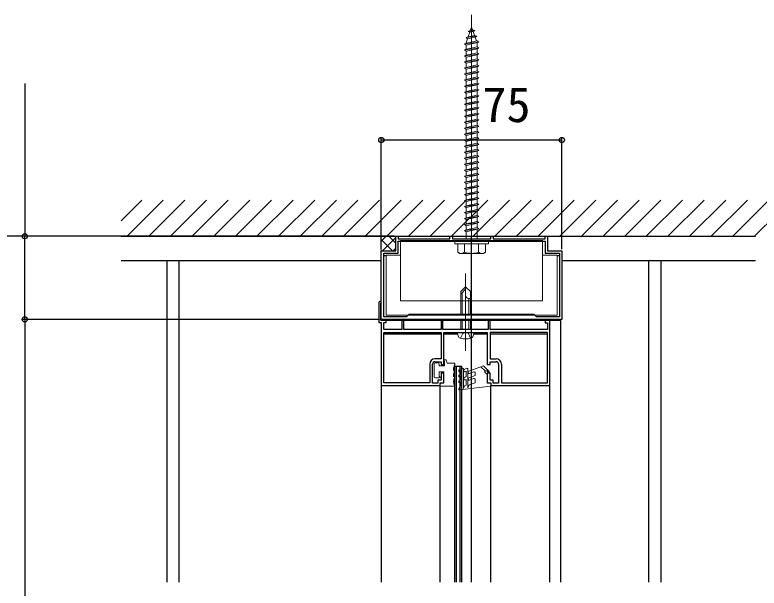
# Model space of a CAD drawing. Units: millimetres, scale not verified. Extents: x -875 to 875, y -1304 to 1297.
# Drawn here: x -498.1 to -189.1, y -854.8 to -616.8 of the extents above; entities that cross this region are included whole.
import ezdxf
from ezdxf.enums import TextEntityAlignment as Align

# ---------------------------------------------------------------- set-up
doc = ezdxf.new("R2010")
doc.units = ezdxf.units.MM
doc.header["$LTSCALE"] = 8
for name, color, linetype in [('0-3_YKK_11', 7, 'Continuous'), ('0-4_YKK_12', 2, 'Continuous'), ('0-7_YKK_D', 6, 'Continuous'), ('0-9_YSS_K', 3, 'Continuous')]:
    doc.layers.add(name, color=color, linetype=linetype)
doc.layers.add('0-5_YKK_13', color=4, linetype='Continuous', lineweight=18)
doc.styles.add('ＭＳ ゴシック', font='')
doc.styles.get('ＭＳ ゴシック').set_extended_font_data('MS Gothic')

msp = doc.modelspace()

# ---------------------------------------------------------------- linework, layer by layer
at = {"layer": '0-3_YKK_11'}
for points in [[(-270.999, -743.201), (-308.041, -743.201), (-308.224, -743.081), (-308.774, -743.081), (-308.958, -743.201), (-345.999, -743.201), (-345.999, -714.701), (-339.999, -714.701), (-339.999, -708.701), (-338.999, -708.701), (-338.999, -709.801), (-317.499, -709.801), (-317.499, -708.701), (-316.499, -708.701), (-316.499, -709.801), (-308.958, -709.801), (-308.774, -709.921), (-308.224, -709.921), (-308.041, -709.801), (-300.499, -709.801), (-300.499, -708.701), (-299.499, -708.701), (-299.499, -709.801), (-277.999, -709.801), (-277.999, -708.701), (-276.999, -708.701), (-276.999, -714.701), (-270.999, -714.701)], [(-338.999, -710.801), (-277.999, -710.801), (-277.999, -715.701), (-271.999, -715.701), (-271.999, -742.201), (-281.499, -742.201), (-282.499, -741.201), (-334.499, -741.201), (-335.499, -742.201), (-344.999, -742.201), (-344.999, -715.701), (-338.999, -715.701)]]:
    msp.add_lwpolyline(points, close=True, dxfattribs=at)
for points in [[(-346.999, -736.201), (-346.999, -744.501), (-345.999, -744.501), (-345.999, -770.701), (-321.499, -770.701), (-321.499, -769.501), (-319.999, -769.501), (-319.999, -765.501), (-321.199, -765.501), (-321.199, -768.501), (-322.499, -768.501), (-322.499, -769.701), (-324.699, -769.701), (-324.699, -761.801)], [(-275.999, -770.701), (-275.999, -743.701), (-277.999, -743.701), (-277.999, -744.701), (-276.999, -744.701), (-276.999, -747.401), (-300.799, -747.401), (-300.799, -743.701), (-301.599, -743.701), (-301.599, -747.401), (-320.399, -747.401), (-320.399, -743.701), (-321.199, -743.701), (-321.199, -747.401), (-336.699, -747.401), (-336.699, -743.701), (-337.499, -743.701), (-337.499, -747.401), (-344.999, -747.401), (-344.999, -744.501), (-343.999, -744.501), (-343.999, -743.701), (-346.199, -743.701), (-346.299, -743.328), (-346.199, -743.155), (-346.199, -736.73), (-346.124, -736.532)], [(-344.999, -748.701), (-321.199, -748.701), (-321.199, -759.601), (-323.699, -759.601)], [(-325.899, -761.801), (-325.899, -769.601), (-344.999, -769.601), (-344.999, -748.701)], [(-323.699, -760.801), (-321.199, -760.801), (-321.199, -762.001), (-319.999, -762.001), (-319.999, -748.701), (-301.999, -748.701), (-301.999, -762.001), (-300.799, -762.001), (-300.799, -760.801), (-298.299, -760.801)], [(-276.999, -748.701), (-300.799, -748.701), (-300.799, -759.601), (-298.299, -759.601)], [(-296.099, -761.801), (-296.099, -769.601), (-276.999, -769.601), (-276.999, -748.701)], [(-297.299, -761.801), (-297.299, -769.701), (-299.499, -769.701), (-299.499, -768.501), (-300.799, -768.501), (-300.799, -765.501), (-301.999, -765.501), (-301.999, -769.501), (-300.499, -769.501), (-300.499, -770.701), (-275.999, -770.701)]]:
    msp.add_lwpolyline(points, dxfattribs=at)
for centre, radius, start, end in [((-346.499, -736.201), 0.5, 318.59037, 180), ((-323.699, -761.801), 2.2, 90.00001, 179.99999), ((-298.299, -761.801), 2.2, 0.00001, 89.99999), ((-323.699, -761.801), 1, 90.00001, 179.99999), ((-298.299, -761.801), 1, 0.00001, 89.99999)]:
    msp.add_arc(centre, radius, start, end, dxfattribs=at)
at = {"layer": '0-4_YKK_12'}
for p, q in [((-308.499, -852.317), (-308.499, -708.701)), ((-344.999, -716.701), (-343.999, -716.701)), ((-272.999, -716.701), (-271.999, -716.701)), ((-453.999, -718.701), (-345.999, -718.701)), ((-435, -718.701), (-435, -852.317)), ((-430, -718.701), (-430, -852.317)), ((-270.999, -718.701), (-190.635, -718.701)), ((-235, -718.701), (-235, -852.317)), ((-230, -718.701), (-230, -852.317)), ((-271.5, -743.701), (-345.499, -743.701)), ((-272.499, -743.701), (-272.499, -743.201)), ((-271.5, -852.317), (-271.5, -743.701)), ((-345.999, -744.801), (-345.999, -852.317)), ((-345.999, -749.201), (-345.999, -852.317)), ((-344.999, -749.201), (-321.199, -749.201)), ((-319.999, -749.201), (-314.365, -749.201)), ((-307.633, -749.201), (-301.999, -749.201)), ((-300.799, -749.201), (-276.999, -749.201)), ((-275.999, -852.317), (-275.999, -749.201)), ((-315.499, -852.317), (-315.499, -762.701)), ((-315.499, -762.701), (-312.499, -762.701)), ((-314.799, -852.317), (-314.799, -762.701)), ((-313.199, -852.317), (-313.199, -762.701)), ((-312.499, -852.317), (-312.499, -762.701)), ((-321.499, -852.317), (-321.499, -770.501)), ((-300.499, -852.317), (-300.499, -770.501))]:
    msp.add_line(p, q, dxfattribs=at)
at = {"layer": '0-5_YKK_13'}
for p, q in [((-308.499, -719.801), (-308.499, -616.762)), ((-309.913, -623.603), (-308.965, -623.155)), ((-309.913, -623.603), (-307.202, -623.264)), ((-309.913, -623.603), (-309.245, -623.967)), ((-309.898, -625.862), (-309.245, -623.967)), ((-309.245, -623.967), (-307.86, -623.659)), ((-308.965, -623.155), (-308.499, -621.801)), ((-308.965, -623.155), (-308.1, -622.963)), ((-308.499, -621.801), (-308.1, -622.963)), ((-307.202, -623.264), (-308.1, -622.963)), ((-307.202, -623.264), (-307.86, -623.659)), ((-307.86, -623.659), (-307.3, -625.285)), ((-310.813, -626.216), (-306.377, -625.661)), ((-310.813, -626.216), (-309.898, -625.862)), ((-310.813, -626.216), (-310.177, -626.674)), ((-310.749, -628.336), (-310.177, -626.674)), ((-310.177, -626.674), (-307.06, -625.982)), ((-309.898, -625.862), (-307.3, -625.285)), ((-306.377, -625.661), (-307.3, -625.285)), ((-306.377, -625.661), (-307.06, -625.982)), ((-307.06, -625.982), (-306.5, -627.607)), ((-311.499, -628.801), (-305.499, -628.051)), ((-310.749, -628.551), (-306.249, -627.551)), ((-310.749, -628.551), (-310.749, -628.336)), ((-310.749, -631.051), (-310.749, -629.301)), ((-310.749, -631.051), (-306.249, -630.051)), ((-306.26, -628.304), (-306.249, -628.336)), ((-306.249, -628.336), (-306.249, -630.051)), ((-311.499, -631.301), (-305.499, -630.551)), ((-311.499, -633.801), (-305.499, -633.051)), ((-310.749, -633.551), (-310.749, -631.801)), ((-310.749, -633.551), (-306.249, -632.551)), ((-306.249, -630.801), (-306.249, -632.551)), ((-306.249, -633.301), (-306.249, -635.051)), ((-311.499, -636.301), (-305.499, -635.551)), ((-310.749, -636.051), (-310.749, -634.301)), ((-310.749, -636.051), (-306.249, -635.051)), ((-306.249, -635.801), (-306.249, -637.551)), ((-311.499, -638.801), (-305.499, -638.051)), ((-310.749, -638.551), (-310.749, -636.801)), ((-310.749, -638.551), (-306.249, -637.551)), ((-310.749, -641.051), (-310.749, -639.301)), ((-306.249, -638.301), (-306.249, -640.051)), ((-311.499, -641.301), (-305.499, -640.551)), ((-310.749, -641.051), (-306.249, -640.051)), ((-310.749, -643.551), (-310.749, -641.801)), ((-310.749, -643.551), (-306.249, -642.551)), ((-306.249, -640.801), (-306.249, -642.551)), ((-311.499, -643.801), (-305.499, -643.051)), ((-311.499, -646.301), (-305.499, -645.551)), ((-310.749, -646.051), (-310.749, -644.301)), ((-310.749, -646.051), (-306.249, -645.051)), ((-306.249, -643.301), (-306.249, -645.051)), ((-311.499, -648.801), (-305.499, -648.051)), ((-310.749, -648.551), (-310.749, -646.801)), ((-310.749, -648.551), (-306.249, -647.551)), ((-306.249, -645.801), (-306.249, -647.551)), ((-306.249, -648.301), (-306.249, -650.051)), ((-311.499, -651.301), (-305.499, -650.551)), ((-310.749, -651.051), (-310.749, -649.301)), ((-310.749, -651.051), (-306.249, -650.051)), ((-310.749, -653.551), (-310.749, -651.801)), ((-306.249, -650.801), (-306.249, -652.551)), ((-311.499, -653.801), (-305.499, -653.051)), ((-310.749, -653.551), (-306.249, -652.551)), ((-310.749, -656.051), (-310.749, -654.301)), ((-306.249, -653.301), (-306.249, -655.051)), ((-311.499, -656.301), (-305.499, -655.551)), ((-311.499, -658.801), (-305.499, -658.051)), ((-310.749, -656.051), (-306.249, -655.051)), ((-310.749, -658.551), (-310.749, -656.801)), ((-310.749, -658.551), (-306.249, -657.551)), ((-306.249, -655.801), (-306.249, -657.551)), ((-311.499, -661.301), (-305.499, -660.551)), ((-310.749, -661.051), (-310.749, -659.301)), ((-310.749, -661.051), (-306.249, -660.051)), ((-306.249, -658.301), (-306.249, -660.051)), ((-306.249, -660.801), (-306.249, -662.551)), ((-311.499, -663.801), (-305.499, -663.051)), ((-310.749, -663.551), (-310.749, -661.801)), ((-310.749, -663.551), (-306.249, -662.551)), ((-310.749, -666.051), (-310.749, -664.301)), ((-306.249, -663.301), (-306.249, -665.051)), ((-311.499, -666.301), (-305.499, -665.551)), ((-310.749, -666.051), (-306.249, -665.051)), ((-310.749, -668.551), (-310.749, -666.801)), ((-306.249, -665.801), (-306.249, -667.551)), ((-311.499, -668.801), (-305.499, -668.051)), ((-311.499, -668.801), (-310.749, -668.551)), ((-310.749, -669.301), (-311.499, -668.801)), ((-310.749, -668.551), (-306.249, -667.551)), ((-310.749, -669.301), (-306.249, -668.301)), ((-310.749, -671.051), (-310.749, -669.301)), ((-310.749, -671.051), (-306.249, -670.051)), ((-305.499, -668.051), (-306.249, -667.551)), ((-306.249, -668.301), (-305.499, -668.051)), ((-306.249, -668.301), (-306.249, -670.051)), ((-311.499, -671.301), (-305.499, -670.551)), ((-311.499, -673.801), (-305.499, -673.051)), ((-310.749, -673.551), (-310.749, -671.801)), ((-310.749, -673.551), (-306.249, -672.551)), ((-306.249, -670.801), (-306.249, -672.551)), ((-306.249, -673.301), (-306.249, -675.051)), ((-311.499, -676.301), (-305.499, -675.551)), ((-310.749, -676.051), (-310.749, -674.301)), ((-310.749, -676.051), (-306.249, -675.051)), ((-306.249, -675.801), (-306.249, -677.551)), ((-311.499, -678.801), (-305.499, -678.051)), ((-310.749, -678.551), (-310.749, -676.801)), ((-310.749, -678.551), (-306.249, -677.551)), ((-310.749, -681.051), (-310.749, -679.301)), ((-306.249, -678.301), (-306.249, -680.051)), ((-311.499, -681.301), (-305.499, -680.551)), ((-310.749, -681.051), (-306.249, -680.051)), ((-310.749, -683.551), (-310.749, -681.801)), ((-310.749, -683.551), (-306.249, -682.551)), ((-306.249, -680.801), (-306.249, -682.551)), ((-311.499, -683.801), (-305.499, -683.051)), ((-311.499, -686.301), (-305.499, -685.551)), ((-310.749, -686.051), (-310.749, -684.301)), ((-310.749, -686.051), (-306.249, -685.051)), ((-306.249, -683.301), (-306.249, -685.051)), ((-306.249, -685.801), (-306.249, -687.551)), ((-311.499, -688.801), (-305.499, -688.051)), ((-310.749, -688.551), (-310.749, -686.801)), ((-310.749, -688.551), (-306.249, -687.551)), ((-306.249, -688.301), (-306.249, -690.051)), ((-311.499, -691.301), (-305.499, -690.551)), ((-310.749, -691.051), (-310.749, -689.301)), ((-310.749, -691.051), (-306.249, -690.051)), ((-310.749, -693.551), (-310.749, -691.801)), ((-306.249, -690.801), (-306.249, -692.551)), ((-311.499, -693.801), (-305.499, -693.051)), ((-310.749, -693.551), (-306.249, -692.551)), ((-310.749, -696.051), (-310.749, -694.301)), ((-310.749, -696.051), (-306.249, -695.051)), ((-306.249, -693.301), (-306.249, -695.051)), ((-311.499, -696.301), (-305.499, -695.551)), ((-311.499, -698.801), (-305.499, -698.051)), ((-310.749, -698.551), (-310.749, -696.801)), ((-310.749, -698.551), (-306.249, -697.551)), ((-306.249, -695.801), (-306.249, -697.551)), ((-311.499, -701.301), (-305.499, -700.551)), ((-310.749, -701.051), (-310.749, -699.301)), ((-310.749, -701.051), (-306.249, -700.051)), ((-306.249, -698.301), (-306.249, -700.051)), ((-306.249, -700.801), (-306.249, -702.551)), ((-311.499, -703.801), (-305.499, -703.051)), ((-310.749, -703.551), (-310.749, -701.801)), ((-310.749, -703.551), (-306.249, -702.551)), ((-310.749, -706.051), (-310.749, -704.301)), ((-306.249, -703.301), (-306.249, -705.051)), ((-311.499, -706.301), (-305.499, -705.551)), ((-310.749, -706.051), (-306.249, -705.051)), ((-310.749, -709.801), (-310.749, -706.801)), ((-306.249, -705.801), (-306.249, -709.801)), ((-345.999, -715.001), (-345.999, -708.701)), ((-345.999, -710.71), (-343.991, -708.701)), ((-341.393, -714.701), (-345.999, -710.094)), ((-345.501, -714.701), (-339.999, -709.2)), ((-339.999, -711.604), (-342.902, -708.701)), ((-337.999, -710.501), (-337.999, -716.501)), ((-278.999, -710.501), (-337.999, -710.501)), ((-278.999, -710.501), (-278.999, -716.501)), ((-341.011, -714.701), (-339.999, -713.69)), ((-315.499, -710.801), (-301.499, -710.801)), ((-315.499, -711.801), (-315.499, -710.801)), ((-315.499, -711.801), (-301.499, -711.801)), ((-314.249, -711.801), (-314.249, -715.371)), ((-314.249, -711.801), (-302.749, -711.801)), ((-311.386, -711.801), (-311.386, -715.355)), ((-305.613, -711.801), (-305.613, -715.355)), ((-302.749, -715.371), (-302.749, -711.801)), ((-301.499, -711.801), (-301.499, -710.801)), ((-345.845, -714.739), (-345.999, -714.585)), ((-343.999, -716.501), (-337.999, -716.501)), ((-343.999, -716.501), (-343.999, -741.501)), ((-313.499, -715.801), (-314.249, -715.368)), ((-303.499, -715.801), (-313.499, -715.801)), ((-303.499, -715.801), (-302.749, -715.368)), ((-278.999, -716.501), (-272.999, -716.501)), ((-310.999, -756.301), (-310.999, -724.201)), ((-312.999, -731.701), (-310.999, -729.701)), ((-312.999, -732.701), (-310.999, -730.701)), ((-312.999, -731.701), (-312.999, -741.201)), ((-312.399, -741.201), (-312.399, -732.101)), ((-308.999, -731.701), (-310.999, -729.701)), ((-310.999, -729.701), (-310.999, -733.168)), ((-308.999, -741.201), (-308.999, -731.701)), ((-309.666, -734.501), (-308.999, -734.501)), ((-309.599, -741.201), (-309.599, -734.501)), ((-312.999, -743.201), (-312.999, -747.401)), ((-312.399, -747.401), (-312.399, -743.201)), ((-309.599, -747.401), (-309.599, -743.201)), ((-308.999, -747.401), (-308.999, -743.201)), ((-312.999, -748.701), (-308.999, -748.701)), ((-312.999, -748.701), (-308.999, -748.701)), ((-319.699, -760.001), (-318.999, -760.001)), ((-318.699, -761.401), (-318.999, -760.001)), ((-323.999, -767.001), (-323.999, -761.701)), ((-322.499, -761.201), (-323.499, -761.201)), ((-321.999, -762.501), (-321.999, -761.701)), ((-321.999, -762.501), (-319.699, -762.501)), ((-319.699, -762.501), (-319.699, -760.601)), ((-318.699, -761.401), (-315.499, -761.401)), ((-315.499, -762.065), (-315.499, -761.401)), ((-303.585, -762.501), (-309.67, -764.716)), ((-304.622, -762.879), (-302.853, -764.648)), ((-301.273, -764.814), (-303.585, -762.501)), ((-319.999, -765.001), (-321.999, -765.001)), ((-321.999, -766.901), (-321.999, -765.001)), ((-319.999, -769.501), (-319.999, -765.001)), ((-315.999, -764.501), (-315.999, -764.001)), ((-315.499, -764.501), (-315.999, -764.501)), ((-315.499, -764.565), (-315.499, -764.501)), ((-313.599, -764.174), (-312.549, -763.568)), ((-313.599, -766.363), (-312.799, -765.901)), ((-313.199, -764.867), (-312.799, -764.636)), ((-312.799, -765.901), (-312.799, -764.636)), ((-311.799, -771.904), (-311.799, -764.001)), ((-310.749, -763.568), (-311.549, -764.03)), ((-311.049, -764.896), (-310.799, -764.752)), ((-310.799, -767.001), (-310.799, -764.752)), ((-309.999, -771.596), (-309.999, -764.001)), ((-309.328, -765.656), (-307.67, -765.052)), ((-306.999, -765.522), (-306.999, -766.501)), ((-302.799, -765.401), (-301.999, -766.001)), ((-302.146, -764.648), (-301.626, -765.167)), ((-301.999, -769.501), (-301.999, -766.001)), ((-321.899, -767.501), (-323.499, -767.501)), ((-321.999, -766.901), (-321.899, -766.901)), ((-315.999, -767.001), (-315.999, -766.501)), ((-315.999, -767.001), (-315.499, -767.001)), ((-315.499, -767.065), (-315.499, -767.001)), ((-312.799, -766.825), (-313.199, -767.056)), ((-312.799, -769.225), (-313.199, -769.456)), ((-312.799, -770.701), (-312.799, -769.225)), ((-310.799, -767.001), (-311.549, -767.434)), ((-311.049, -768.3), (-310.799, -768.156)), ((-310.799, -770.501), (-310.799, -768.156)), ((-309.67, -767.473), (-306.999, -766.501)), ((-309.328, -768.413), (-307.67, -767.81)), ((-306.999, -768.279), (-306.999, -769.501)), ((-321.499, -771.001), (-321.499, -770.201)), ((-315.499, -771.001), (-321.499, -771.001)), ((-320.799, -769.501), (-319.999, -769.501)), ((-315.499, -771.001), (-315.499, -770.938)), ((-313.399, -771.047), (-313.781, -772.099)), ((-300.499, -771.001), (-313.465, -772.499)), ((-313.399, -771.047), (-312.799, -770.701)), ((-311.799, -771.904), (-311.419, -770.859)), ((-310.799, -770.501), (-311.419, -770.859)), ((-309.579, -770.44), (-309.999, -771.596)), ((-309.579, -770.44), (-306.999, -769.501)), ((-301.199, -769.501), (-301.999, -769.501)), ((-300.499, -771.001), (-300.499, -770.201))]:
    msp.add_line(p, q, dxfattribs=at)
for points in [[(-310.749, -629.301), (-311.499, -628.801), (-310.749, -628.551)], [(-310.749, -629.301), (-306.249, -628.301), (-305.499, -628.051), (-306.249, -627.551)], [(-310.749, -631.801), (-306.249, -630.801), (-305.499, -630.551), (-306.249, -630.051)], [(-310.749, -631.801), (-311.499, -631.301), (-310.749, -631.051)], [(-310.749, -634.301), (-306.249, -633.301), (-305.499, -633.051), (-306.249, -632.551)], [(-310.749, -634.301), (-311.499, -633.801), (-310.749, -633.551)], [(-310.749, -636.801), (-311.499, -636.301), (-310.749, -636.051)], [(-310.749, -636.801), (-306.249, -635.801), (-305.499, -635.551), (-306.249, -635.051)], [(-310.749, -639.301), (-311.499, -638.801), (-310.749, -638.551)], [(-310.749, -639.301), (-306.249, -638.301), (-305.499, -638.051), (-306.249, -637.551)], [(-310.749, -641.801), (-311.499, -641.301), (-310.749, -641.051)], [(-310.749, -641.801), (-306.249, -640.801), (-305.499, -640.551), (-306.249, -640.051)], [(-310.749, -644.301), (-306.249, -643.301), (-305.499, -643.051), (-306.249, -642.551)], [(-310.749, -644.301), (-311.499, -643.801), (-310.749, -643.551)], [(-310.749, -646.801), (-306.249, -645.801), (-305.499, -645.551), (-306.249, -645.051)], [(-310.749, -646.801), (-311.499, -646.301), (-310.749, -646.051)], [(-310.749, -649.301), (-311.499, -648.801), (-310.749, -648.551)], [(-310.749, -649.301), (-306.249, -648.301), (-305.499, -648.051), (-306.249, -647.551)], [(-310.749, -651.801), (-311.499, -651.301), (-310.749, -651.051)], [(-310.749, -651.801), (-306.249, -650.801), (-305.499, -650.551), (-306.249, -650.051)], [(-310.749, -654.301), (-311.499, -653.801), (-310.749, -653.551)], [(-310.749, -654.301), (-306.249, -653.301), (-305.499, -653.051), (-306.249, -652.551)], [(-310.749, -656.801), (-311.499, -656.301), (-310.749, -656.051)], [(-310.749, -656.801), (-306.249, -655.801), (-305.499, -655.551), (-306.249, -655.051)], [(-310.749, -659.301), (-306.249, -658.301), (-305.499, -658.051), (-306.249, -657.551)], [(-310.749, -659.301), (-311.499, -658.801), (-310.749, -658.551)], [(-310.749, -661.801), (-311.499, -661.301), (-310.749, -661.051)], [(-310.749, -661.801), (-306.249, -660.801), (-305.499, -660.551), (-306.249, -660.051)], [(-310.749, -664.301), (-311.499, -663.801), (-310.749, -663.551)], [(-310.749, -664.301), (-306.249, -663.301), (-305.499, -663.051), (-306.249, -662.551)], [(-310.749, -666.801), (-311.499, -666.301), (-310.749, -666.051)], [(-310.749, -666.801), (-306.249, -665.801), (-305.499, -665.551), (-306.249, -665.051)], [(-310.749, -671.801), (-306.249, -670.801), (-305.499, -670.551), (-306.249, -670.051)], [(-310.749, -671.801), (-311.499, -671.301), (-310.749, -671.051)], [(-310.749, -674.301), (-311.499, -673.801), (-310.749, -673.551)], [(-310.749, -674.301), (-306.249, -673.301), (-305.499, -673.051), (-306.249, -672.551)], [(-310.749, -676.801), (-311.499, -676.301), (-310.749, -676.051)], [(-310.749, -676.801), (-306.249, -675.801), (-305.499, -675.551), (-306.249, -675.051)], [(-310.749, -679.301), (-311.499, -678.801), (-310.749, -678.551)], [(-310.749, -679.301), (-306.249, -678.301), (-305.499, -678.051), (-306.249, -677.551)], [(-310.749, -681.801), (-311.499, -681.301), (-310.749, -681.051)], [(-310.749, -681.801), (-306.249, -680.801), (-305.499, -680.551), (-306.249, -680.051)], [(-310.749, -684.301), (-306.249, -683.301), (-305.499, -683.051), (-306.249, -682.551)], [(-310.749, -684.301), (-311.499, -683.801), (-310.749, -683.551)], [(-310.749, -686.801), (-306.249, -685.801), (-305.499, -685.551), (-306.249, -685.051)], [(-310.749, -686.801), (-311.499, -686.301), (-310.749, -686.051)], [(-310.749, -689.301), (-311.499, -688.801), (-310.749, -688.551)], [(-310.749, -689.301), (-306.249, -688.301), (-305.499, -688.051), (-306.249, -687.551)], [(-310.749, -691.801), (-311.499, -691.301), (-310.749, -691.051)], [(-310.749, -691.801), (-306.249, -690.801), (-305.499, -690.551), (-306.249, -690.051)], [(-310.749, -694.301), (-311.499, -693.801), (-310.749, -693.551)], [(-310.749, -694.301), (-306.249, -693.301), (-305.499, -693.051), (-306.249, -692.551)], [(-310.749, -696.801), (-306.249, -695.801), (-305.499, -695.551), (-306.249, -695.051)], [(-310.749, -696.801), (-311.499, -696.301), (-310.749, -696.051)], [(-310.749, -699.301), (-306.249, -698.301), (-305.499, -698.051), (-306.249, -697.551)], [(-310.749, -699.301), (-311.499, -698.801), (-310.749, -698.551)], [(-310.749, -701.801), (-311.499, -701.301), (-310.749, -701.051)], [(-310.749, -701.801), (-306.249, -700.801), (-305.499, -700.551), (-306.249, -700.051)], [(-310.749, -704.301), (-311.499, -703.801), (-310.749, -703.551)], [(-310.749, -704.301), (-306.249, -703.301), (-305.499, -703.051), (-306.249, -702.551)], [(-310.749, -706.801), (-311.499, -706.301), (-310.749, -706.051)], [(-310.749, -706.801), (-306.249, -705.801), (-305.499, -705.551), (-306.249, -705.051)], [(-343.999, -741.501), (-272.999, -741.501), (-272.999, -716.501)], [(-337.999, -716.501), (-337.999, -735.501), (-278.999, -735.501), (-278.999, -716.501)], [(-312.999, -748.701), (-314.499, -748.701), (-314.123, -750.108)], [(-313.099, -751.053), (-312.149, -749.105), (-311.39, -748.701)], [(-308.899, -751.053), (-309.849, -749.105), (-310.609, -748.701)], [(-308.999, -748.701), (-307.499, -748.701), (-307.876, -750.108)], [(-313.599, -768.763), (-312.799, -768.301), (-312.799, -766.825)]]:
    msp.add_lwpolyline(points, dxfattribs=at)
for centre, radius, start, end in [((-312.83, -713.246), 2.556, 236.25178, 304.38425), ((-308.499, -706.248), 9.553, 252.41205, 287.58795), ((-304.169, -713.246), 2.556, 235.61575, 303.74822), ((-309.666, -733.168), 1.333, 180, 270), ((-312.867, -749.771), 1.3, 195, 255.9647), ((-309.132, -749.771), 1.3, 284.0353, 345), ((-310.999, -742.301), 9, 255.9647, 284.0353), ((-319.699, -760.301), 0.3, 90, 270), ((-323.499, -761.701), 0.5, 90, 180), ((-322.499, -761.701), 0.5, 0, 90), ((-311.999, -764.001), 4, 151.04498, 180), ((-311.999, -766.501), 4, 151.04498, 180), ((-313.399, -764.521), 0.4, 120, 300), ((-312.299, -764.001), 0.5, 0, 120), ((-311.299, -764.463), 0.5, 120, 300), ((-310.499, -764.001), 0.5, 0, 120), ((-309.499, -765.186), 0.5, 110, 290), ((-307.499, -765.522), 0.5, 0, 110), ((-302.499, -765.001), 0.5, 45, 233.1301), ((-301.449, -764.991), 0.25, 225, 45), ((-323.499, -767.001), 0.5, 180, 270), ((-321.899, -767.201), 0.3, 270, 90), ((-311.999, -769.001), 4, 151.04498, 208.95502), ((-313.399, -766.71), 0.4, 120, 300), ((-313.399, -769.11), 0.4, 120, 300), ((-311.299, -767.867), 0.5, 120, 300), ((-309.499, -767.943), 0.5, 110, 290), ((-307.499, -768.279), 0.5, 0, 110), ((-320.799, -770.201), 0.7, 90, 180), ((-313.499, -772.201), 0.3, 160, 276.59062), ((-301.199, -770.201), 0.7, 0, 90)]:
    msp.add_arc(centre, radius, start, end, dxfattribs=at)
at = {"layer": '0-7_YKK_D'}
for p, q in [((-493.999, -645.305), (-493.999, -708.701)), ((-345.999, -714.001), (-345.999, -667.701)), ((-345.999, -668.701), (-270.999, -668.701)), ((-270.999, -714.001), (-270.999, -667.701)), ((-340.699, -708.701), (-534.999, -708.701)), ((-340.699, -708.701), (-494.999, -708.701)), ((-493.999, -743.201), (-493.999, -708.701)), ((-346.699, -743.201), (-494.999, -743.201)), ((-346.699, -743.201), (-494.999, -743.201)), ((-493.999, -743.201), (-493.999, -971.201))]:
    msp.add_line(p, q, dxfattribs=at)
for centre in [(-345.999, -668.701), (-270.999, -668.701), (-493.999, -708.701), (-493.999, -743.201), (-493.999, -743.201)]:
    msp.add_circle(centre, 1.075, dxfattribs=at)
at = {"layer": '0-9_YSS_K'}
for p, q in [((-453.999, -702.231), (-445.469, -693.701)), ((-451.489, -708.701), (-436.489, -693.701)), ((-442.509, -708.701), (-427.509, -693.701)), ((-433.529, -708.701), (-418.529, -693.701)), ((-424.548, -708.701), (-409.548, -693.701)), ((-415.568, -708.701), (-400.568, -693.701)), ((-406.588, -708.701), (-391.588, -693.701)), ((-397.608, -708.701), (-382.608, -693.701)), ((-388.627, -708.701), (-373.627, -693.701)), ((-379.647, -708.701), (-364.647, -693.701)), ((-370.667, -708.701), (-355.667, -693.701)), ((-361.687, -708.701), (-346.687, -693.701)), ((-352.706, -708.701), (-337.706, -693.701)), ((-343.726, -708.701), (-328.726, -693.701)), ((-334.746, -708.701), (-319.746, -693.701)), ((-325.766, -708.701), (-310.766, -693.701)), ((-316.785, -708.701), (-301.785, -693.701)), ((-307.805, -708.701), (-292.805, -693.701)), ((-298.825, -708.701), (-283.825, -693.701)), ((-289.845, -708.701), (-274.845, -693.701)), ((-280.864, -708.701), (-265.864, -693.701)), ((-271.884, -708.701), (-256.884, -693.701)), ((-262.904, -708.701), (-247.904, -693.701)), ((-253.924, -708.701), (-238.924, -693.701)), ((-244.943, -708.701), (-229.943, -693.701)), ((-235.963, -708.701), (-220.963, -693.701)), ((-226.983, -708.701), (-211.983, -693.701)), ((-218.002, -708.701), (-203.002, -693.701)), ((-209.022, -708.701), (-194.022, -693.701)), ((-200.042, -708.701), (-185.042, -693.701)), ((-191.062, -708.701), (-176.062, -693.701)), ((-453.999, -708.701), (-190.635, -708.701))]:
    msp.add_line(p, q, dxfattribs=at)

# ---------------------------------------------------------------- texts
at = {"layer": '0-7_YKK_D', "style": 'ＭＳ ゴシック'}
msp.add_text('75', height=14.66, dxfattribs=at).set_placement((-303.981, -665.701), align=Align.BOTTOM_LEFT)

doc.saveas('drawing.dxf')
